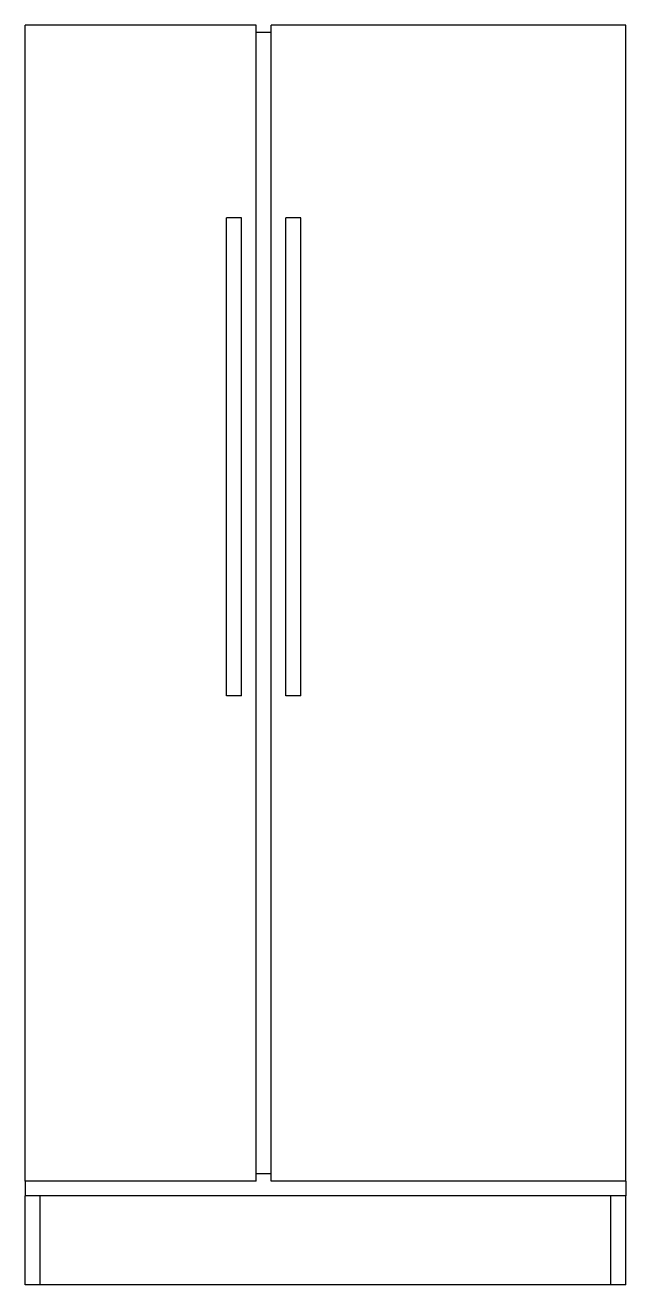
# Model space of a CAD drawing. Extents: x 38104 to 38914, y 10841 to 12541.
import ezdxf

# ---------------------------------------------------------------- set-up
doc = ezdxf.new("R2010")
doc.units = 0
doc.header["$LTSCALE"] = 500
doc.header["$MEASUREMENT"] = 0
doc.layers.add('BOSCH1', color=3, linetype='CONTINUOUS')
doc.layers.add('BOSCH2', color=1, linetype='CONTINUOUS')

msp = doc.modelspace()

# ---------------------------------------------------------------- linework, layer by layer
at = {"layer": 'BOSCH1'}
for p, q in [((38416, 12540.6), (38104.5, 12540.6)), ((38104.5, 10980.6), (38104.5, 12540.6)), ((38416, 10980.6), (38416, 12540.6)), ((38436, 12530.6), (38416, 12530.6)), ((38914.5, 12540.6), (38436, 12540.6)), ((38436, 10980.6), (38436, 12540.6)), ((38914.5, 10980.6), (38914.5, 12540.6)), ((38436, 10990.6), (38416, 10990.6)), ((38104.5, 10980.6), (38104.5, 10960.6)), ((38416, 10980.6), (38104.5, 10980.6)), ((38914.5, 10980.6), (38436, 10980.6)), ((38914.5, 10980.6), (38914.5, 10960.6)), ((38104.5, 10840.6), (38104.5, 10960.6)), ((38914.5, 10840.6), (38914.5, 10960.6)), ((38914.5, 10840.6), (38104.5, 10840.6))]:
    msp.add_line(p, q, dxfattribs=at)
at = {"layer": 'BOSCH2'}
for p, q in [((38396, 12280.6), (38376, 12280.6)), ((38376, 11635.6), (38376, 12280.6)), ((38396, 11635.6), (38396, 12280.6)), ((38476, 12280.6), (38456, 12280.6)), ((38456, 11635.6), (38456, 12280.6)), ((38476, 11635.6), (38476, 12280.6)), ((38396, 11635.6), (38376, 11635.6)), ((38476, 11635.6), (38456, 11635.6)), ((38914.5, 10960.6), (38104.5, 10960.6)), ((38124.5, 10840.6), (38124.5, 10960.6)), ((38894.5, 10840.6), (38894.5, 10960.6))]:
    msp.add_line(p, q, dxfattribs=at)

doc.saveas('drawing.dxf')
